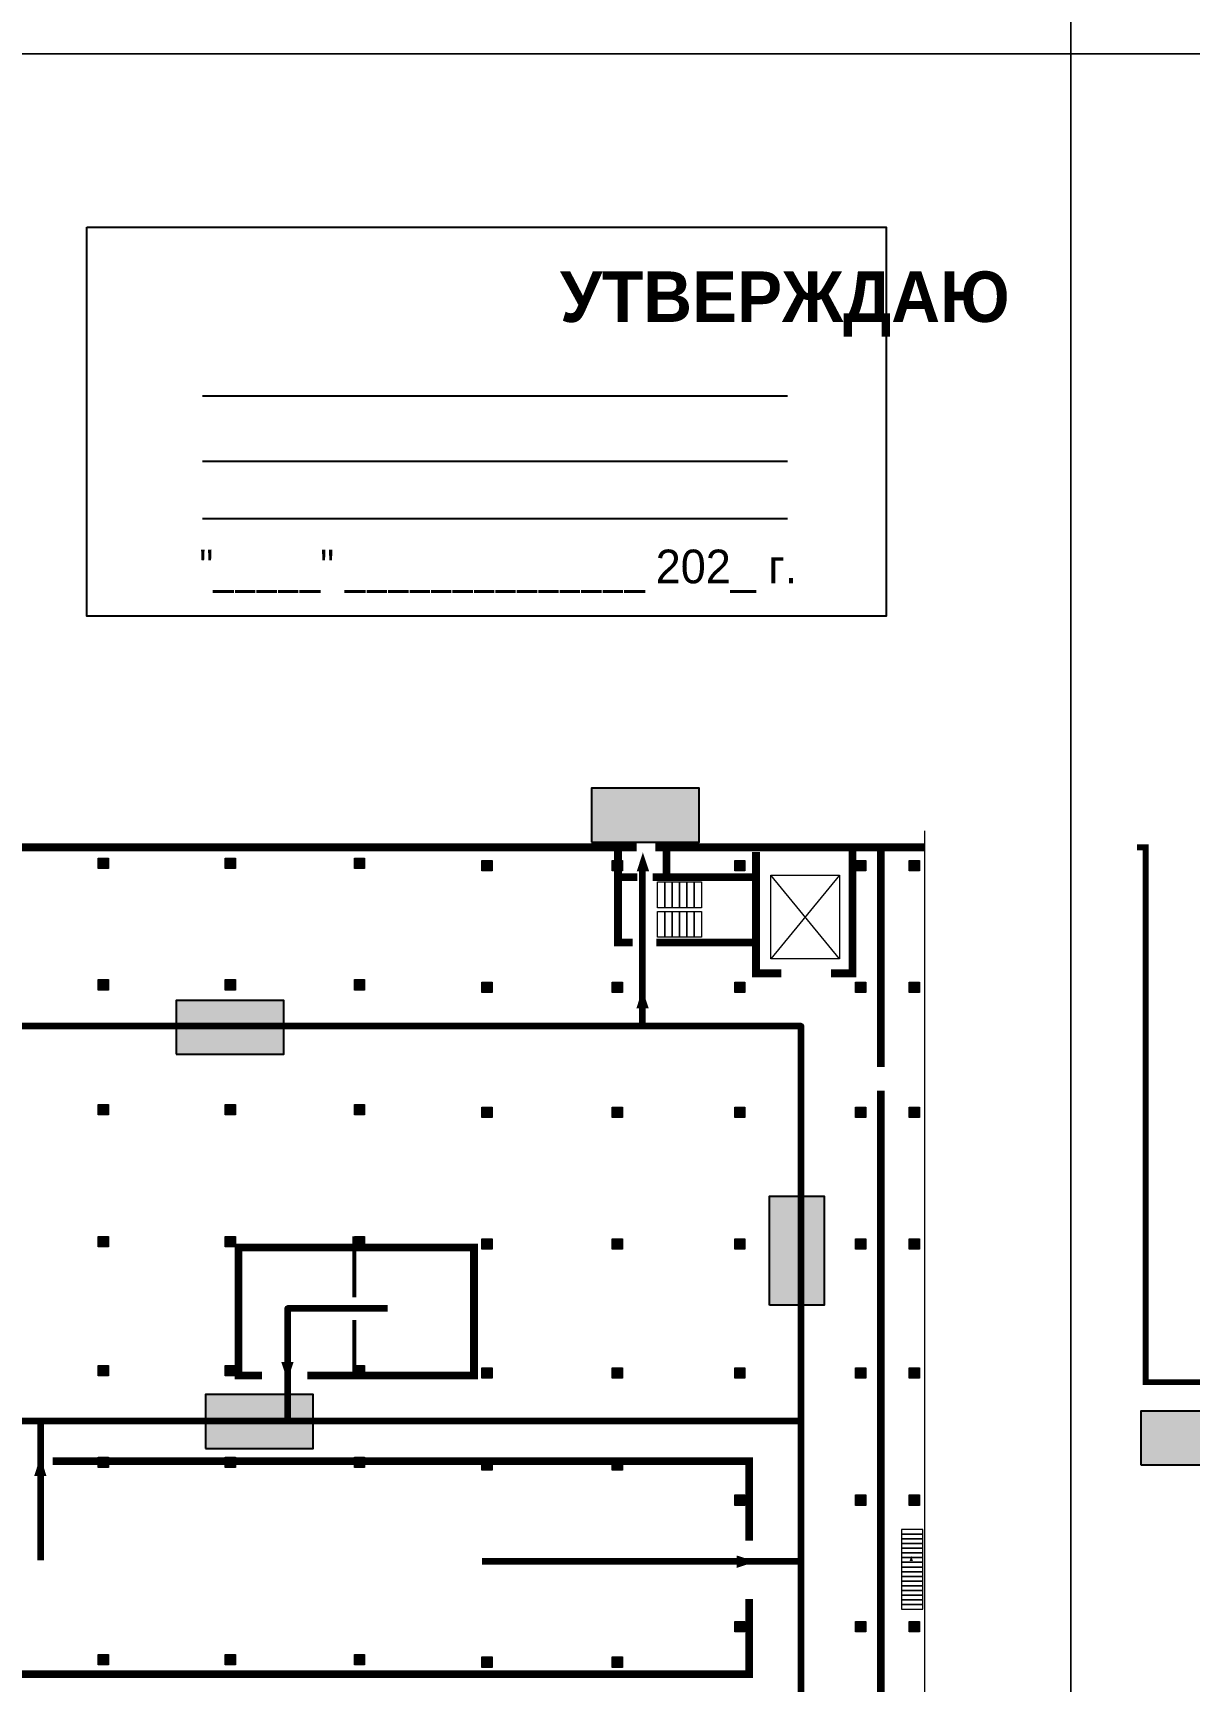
# Model space of a CAD drawing. Header units: millimetres. Extents: x 13810 to 67229, y 12374 to 21950.
# Drawn here: x 27153.3 to 27290.6, y 14354.1 to 14549.9 of the extents above; entities that cross this region are included whole.
import ezdxf

# ---------------------------------------------------------------- set-up
doc = ezdxf.new("R2010")
doc.units = ezdxf.units.MM
doc.layers.add('План_Штампы', color=7, linetype='Continuous')
doc.styles.add('обычный', font='arial.ttf')

# ---------------------------------------------------------------- blocks, each defined once
blk = doc.blocks.new('A$C32E8229D')
at = {"true_color": 0xffffff}
blk.add_hatch(color=7, dxfattribs=at).paths.add_polyline_path([(0, 0), (0, -8), (16, -8), (16, 0)])
h = blk.add_hatch(color=126)
h.paths.add_polyline_path([(0.2, -0.2), (15.8, -0.2), (15.8, -7.8), (0.2, -7.8)])
h.paths.add_polyline_path([(13.49, -2.05), (12.08, -2.05), (11.37, -2.63, 0.162397), (11.29, -2.84), (11.29, -3.63), (10.35, -3.63), (10.35, -4.05), (11.68, -4.05), (11.68, -3.48), (12.26, -4.28), (11.29, -5.1), (11.29, -6.78), (11.85, -6.78), (11.85, -5.44), (12.8, -4.64), (12.8, -5.94), (14.46, -5.94), (14.46, -5.39), (13.45, -5.39), (13.45, -3.97), (12.46, -2.59), (13.15, -2.59), (13.69, -3.34), (14.18, -3)], flags=16)
h.paths.add_polyline_path([(10.74, -1.82, 1), (11.8, -1.82, 1)], flags=16)
h.paths.add_polyline_path([(9.39, -3.59), (5.99, -3.59), (6.56, -3.03), (5.91, -3.03), (5.1, -3.83), (5.91, -4.64), (6.56, -4.64), (5.99, -4.09), (9.39, -4.09)], flags=16)
h.paths.add_polyline_path([(4.29, -1.08), (1.72, -1.08), (1.72, -6.6), (4.29, -6.6)], flags=16)
at = {"color": 126}
blk.add_lwpolyline([(16, -8), (0, -8), (0, 0), (16, 0)], close=True, dxfattribs=at)
blk = doc.blocks.new('A$C7B4425F7')
at = {"true_color": 0xffffff}
blk.add_hatch(color=7, dxfattribs=at).paths.add_polyline_path([(0, 0), (-16, 0), (-16, -8), (0, -8)])
h = blk.add_hatch(color=126)
h.paths.add_polyline_path([(-0.2, -0.2), (-15.8, -0.2), (-15.8, -7.8), (-0.2, -7.8)])
h.paths.add_polyline_path([(-11.76, -2.03), (-11.76, -3.66), (-11.17, -3.66, -0.568275), (-11.17, -6.18), (-12.58, -6.18), (-12.58, -2.03)], flags=16)
h.paths.add_polyline_path([(-13.33, -4.12, -0.495768), (-13.59, -6.18), (-15.03, -6.18), (-15.03, -2.03), (-13.59, -2.03, -0.487973)], flags=16)
h.paths.add_polyline_path([(-10.25, -2.03), (-9.48, -2.03), (-9.48, -6.18), (-10.25, -6.18)], flags=16)
h.paths.add_polyline_path([(-13.84, -3.69), (-14.24, -3.69), (-14.24, -3.03), (-13.9, -3.03, -0.692621)], flags=0)
h.paths.add_polyline_path([(-9.15, -2.03), (-8.4, -2.03), (-8.04, -3.07), (-7.68, -2.03), (-6.93, -2.03), (-7.64, -4.1), (-6.93, -6.18), (-7.68, -6.18), (-8.04, -5.14), (-8.4, -6.18), (-9.15, -6.18), (-8.44, -4.1)], flags=16)
h.paths.add_polyline_path([(-11.76, -4.46), (-11.42, -4.46, -0.692621), (-11.36, -5.12), (-11.76, -5.12)], flags=0)
h.paths.add_polyline_path([(-13.9, -5.2), (-14.24, -5.2), (-14.24, -4.55), (-13.84, -4.55, -0.708038)], flags=0)
edge = h.paths.add_edge_path(flags=16)
edge.add_ellipse((-5.51, -4.08), major_axis=(0, 2.05), ratio=0.586184, start_angle=0, end_angle=360)
edge = h.paths.add_edge_path(flags=0)
edge.add_ellipse((-5.51, -4.08), major_axis=(0, 1.14), ratio=0.454828, start_angle=0, end_angle=360)
h.paths.add_polyline_path([(-4.13, -4.96, 0.377264), (-3.48, -4.52, 0.0555), (-3.16, -2.03), (-1.66, -2.03), (-1.66, -4.96), (-0.96, -4.96), (-0.96, -7.01), (-1.75, -7.01), (-1.75, -6.18), (-3.3, -6.18), (-3.3, -7.02), (-4.13, -7.02)], flags=16)
h.paths.add_polyline_path([(-2.73, -2.91), (-2.28, -2.91), (-2.28, -4.96), (-3.05, -4.96, 0.079136)], flags=0)
at = {"color": 126}
blk.add_lwpolyline([(-16, -8), (0, -8), (0, 0), (-16, 0)], close=True, dxfattribs=at)

msp = doc.modelspace()

# ---------------------------------------------------------------- hatches: boundary and pattern name
at = {"lineweight": 0}
h = msp.add_hatch(color=256, dxfattribs=at)
h.dxf.hatch_style = 1
h.paths.add_polyline_path([(27161.02, 14451.9), (27161.02, 14450.67), (27162.24, 14450.67), (27162.24, 14451.9)])
h = msp.add_hatch(color=256, dxfattribs=at)
h.dxf.hatch_style = 1
h.paths.add_polyline_path([(27176.1, 14451.9), (27176.1, 14450.67), (27177.32, 14450.67), (27177.32, 14451.9)])
h = msp.add_hatch(color=256, dxfattribs=at)
h.dxf.hatch_style = 1
h.paths.add_polyline_path([(27191.46, 14451.9), (27191.46, 14450.67), (27192.68, 14450.67), (27192.68, 14451.9)])
h = msp.add_hatch(color=256, dxfattribs=at)
h.dxf.hatch_style = 1
h.paths.add_polyline_path([(27206.6, 14451.6), (27206.6, 14450.37), (27207.82, 14450.37), (27207.82, 14451.6)])
h = msp.add_hatch(color=256, dxfattribs=at)
h.dxf.hatch_style = 1
h.paths.add_polyline_path([(27222.09, 14451.6), (27222.09, 14450.37), (27223.31, 14450.37), (27223.31, 14451.6)])
h = msp.add_hatch(color=256, dxfattribs=at)
h.dxf.hatch_style = 1
h.paths.add_polyline_path([(27236.65, 14451.6), (27236.65, 14450.37), (27237.87, 14450.37), (27237.87, 14451.6)])
h = msp.add_hatch(color=256, dxfattribs=at)
h.dxf.hatch_style = 1
h.paths.add_polyline_path([(27251, 14451.6), (27251, 14450.37), (27252.22, 14450.37), (27252.22, 14451.6)])
h = msp.add_hatch(color=256, dxfattribs=at)
h.dxf.hatch_style = 1
h.paths.add_polyline_path([(27257.39, 14451.6), (27257.39, 14450.37), (27258.61, 14450.37), (27258.61, 14451.6)])
h = msp.add_hatch(color=256, dxfattribs=at)
h.dxf.hatch_style = 1
h.paths.add_polyline_path([(27161.02, 14437.45), (27161.02, 14436.22), (27162.24, 14436.22), (27162.24, 14437.45)])
h = msp.add_hatch(color=256, dxfattribs=at)
h.dxf.hatch_style = 1
h.paths.add_polyline_path([(27176.1, 14437.45), (27176.1, 14436.22), (27177.32, 14436.22), (27177.32, 14437.45)])
h = msp.add_hatch(color=256, dxfattribs=at)
h.dxf.hatch_style = 1
h.paths.add_polyline_path([(27191.46, 14437.45), (27191.46, 14436.22), (27192.68, 14436.22), (27192.68, 14437.45)])
h = msp.add_hatch(color=256, dxfattribs=at)
h.dxf.hatch_style = 1
h.paths.add_polyline_path([(27206.6, 14437.15), (27206.6, 14435.92), (27207.82, 14435.92), (27207.82, 14437.15)])
h = msp.add_hatch(color=256, dxfattribs=at)
h.dxf.hatch_style = 1
h.paths.add_polyline_path([(27222.09, 14437.15), (27222.09, 14435.92), (27223.31, 14435.92), (27223.31, 14437.15)])
h = msp.add_hatch(color=256, dxfattribs=at)
h.dxf.hatch_style = 1
h.paths.add_polyline_path([(27236.65, 14437.15), (27236.65, 14435.92), (27237.87, 14435.92), (27237.87, 14437.15)])
h = msp.add_hatch(color=256, dxfattribs=at)
h.dxf.hatch_style = 1
h.paths.add_polyline_path([(27251, 14437.15), (27251, 14435.92), (27252.22, 14435.92), (27252.22, 14437.15)])
h = msp.add_hatch(color=256, dxfattribs=at)
h.dxf.hatch_style = 1
h.paths.add_polyline_path([(27257.39, 14437.15), (27257.39, 14435.92), (27258.61, 14435.92), (27258.61, 14437.15)])
h = msp.add_hatch(color=256, dxfattribs=at)
h.dxf.hatch_style = 1
h.paths.add_polyline_path([(27161.02, 14422.61), (27161.02, 14421.38), (27162.24, 14421.38), (27162.24, 14422.61)])
h = msp.add_hatch(color=256, dxfattribs=at)
h.dxf.hatch_style = 1
h.paths.add_polyline_path([(27176.1, 14422.61), (27176.1, 14421.38), (27177.32, 14421.38), (27177.32, 14422.61)])
h = msp.add_hatch(color=256, dxfattribs=at)
h.dxf.hatch_style = 1
h.paths.add_polyline_path([(27191.46, 14422.61), (27191.46, 14421.38), (27192.68, 14421.38), (27192.68, 14422.61)])
h = msp.add_hatch(color=256, dxfattribs=at)
h.dxf.hatch_style = 1
h.paths.add_polyline_path([(27206.6, 14422.31), (27206.6, 14421.08), (27207.82, 14421.08), (27207.82, 14422.31)])
h = msp.add_hatch(color=256, dxfattribs=at)
h.dxf.hatch_style = 1
h.paths.add_polyline_path([(27222.09, 14422.31), (27222.09, 14421.08), (27223.31, 14421.08), (27223.31, 14422.31)])
h = msp.add_hatch(color=256, dxfattribs=at)
h.dxf.hatch_style = 1
h.paths.add_polyline_path([(27236.65, 14422.31), (27236.65, 14421.08), (27237.87, 14421.08), (27237.87, 14422.31)])
h = msp.add_hatch(color=256, dxfattribs=at)
h.dxf.hatch_style = 1
h.paths.add_polyline_path([(27251, 14422.31), (27251, 14421.08), (27252.22, 14421.08), (27252.22, 14422.31)])
h = msp.add_hatch(color=256, dxfattribs=at)
h.dxf.hatch_style = 1
h.paths.add_polyline_path([(27257.39, 14422.31), (27257.39, 14421.08), (27258.61, 14421.08), (27258.61, 14422.31)])
h = msp.add_hatch(color=256, dxfattribs=at)
h.dxf.hatch_style = 1
h.paths.add_polyline_path([(27161.02, 14406.94), (27161.02, 14405.71), (27162.24, 14405.71), (27162.24, 14406.94)])
h = msp.add_hatch(color=256, dxfattribs=at)
h.dxf.hatch_style = 1
h.paths.add_polyline_path([(27176.1, 14406.94), (27176.1, 14405.71), (27177.32, 14405.71), (27177.32, 14406.94)])
h = msp.add_hatch(color=256, dxfattribs=at)
h.dxf.hatch_style = 1
h.paths.add_polyline_path([(27191.46, 14406.94), (27191.46, 14405.71), (27192.68, 14405.71), (27192.68, 14406.94)])
h = msp.add_hatch(color=256, dxfattribs=at)
h.dxf.hatch_style = 1
h.paths.add_polyline_path([(27206.6, 14406.64), (27206.6, 14405.41), (27207.82, 14405.41), (27207.82, 14406.64)])
h = msp.add_hatch(color=256, dxfattribs=at)
h.dxf.hatch_style = 1
h.paths.add_polyline_path([(27222.09, 14406.64), (27222.09, 14405.41), (27223.31, 14405.41), (27223.31, 14406.64)])
h = msp.add_hatch(color=256, dxfattribs=at)
h.dxf.hatch_style = 1
h.paths.add_polyline_path([(27236.65, 14406.64), (27236.65, 14405.41), (27237.87, 14405.41), (27237.87, 14406.64)])
h = msp.add_hatch(color=256, dxfattribs=at)
h.dxf.hatch_style = 1
h.paths.add_polyline_path([(27251, 14406.64), (27251, 14405.41), (27252.22, 14405.41), (27252.22, 14406.64)])
h = msp.add_hatch(color=256, dxfattribs=at)
h.dxf.hatch_style = 1
h.paths.add_polyline_path([(27257.39, 14406.64), (27257.39, 14405.41), (27258.61, 14405.41), (27258.61, 14406.64)])
h = msp.add_hatch(color=256, dxfattribs=at)
h.dxf.hatch_style = 1
h.paths.add_polyline_path([(27161.02, 14391.62), (27161.02, 14390.39), (27162.24, 14390.39), (27162.24, 14391.62)])
h = msp.add_hatch(color=256, dxfattribs=at)
h.dxf.hatch_style = 1
h.paths.add_polyline_path([(27176.1, 14391.62), (27176.1, 14390.39), (27177.32, 14390.39), (27177.32, 14391.62)])
h = msp.add_hatch(color=256, dxfattribs=at)
h.dxf.hatch_style = 1
h.paths.add_polyline_path([(27191.46, 14391.62), (27191.46, 14390.39), (27192.68, 14390.39), (27192.68, 14391.62)])
h = msp.add_hatch(color=256, dxfattribs=at)
h.dxf.hatch_style = 1
h.paths.add_polyline_path([(27206.6, 14391.32), (27206.6, 14390.09), (27207.82, 14390.09), (27207.82, 14391.32)])
h = msp.add_hatch(color=256, dxfattribs=at)
h.dxf.hatch_style = 1
h.paths.add_polyline_path([(27222.09, 14391.32), (27222.09, 14390.09), (27223.31, 14390.09), (27223.31, 14391.32)])
h = msp.add_hatch(color=256, dxfattribs=at)
h.dxf.hatch_style = 1
h.paths.add_polyline_path([(27236.65, 14391.32), (27236.65, 14390.09), (27237.87, 14390.09), (27237.87, 14391.32)])
h = msp.add_hatch(color=256, dxfattribs=at)
h.dxf.hatch_style = 1
h.paths.add_polyline_path([(27251, 14391.32), (27251, 14390.09), (27252.22, 14390.09), (27252.22, 14391.32)])
h = msp.add_hatch(color=256, dxfattribs=at)
h.dxf.hatch_style = 1
h.paths.add_polyline_path([(27257.39, 14391.32), (27257.39, 14390.09), (27258.61, 14390.09), (27258.61, 14391.32)])
h = msp.add_hatch(color=256, dxfattribs=at)
h.dxf.hatch_style = 1
h.paths.add_polyline_path([(27161.02, 14380.7), (27161.02, 14379.47), (27162.24, 14379.47), (27162.24, 14380.7)])
h = msp.add_hatch(color=256, dxfattribs=at)
h.dxf.hatch_style = 1
h.paths.add_polyline_path([(27176.1, 14380.7), (27176.1, 14379.47), (27177.32, 14379.47), (27177.32, 14380.7)])
h = msp.add_hatch(color=256, dxfattribs=at)
h.dxf.hatch_style = 1
h.paths.add_polyline_path([(27191.46, 14380.7), (27191.46, 14379.47), (27192.68, 14379.47), (27192.68, 14380.7)])
h = msp.add_hatch(color=256, dxfattribs=at)
h.dxf.hatch_style = 1
h.paths.add_polyline_path([(27206.6, 14380.4), (27206.6, 14379.17), (27207.82, 14379.17), (27207.82, 14380.4)])
h = msp.add_hatch(color=256, dxfattribs=at)
h.dxf.hatch_style = 1
h.paths.add_polyline_path([(27222.09, 14380.4), (27222.09, 14379.17), (27223.31, 14379.17), (27223.31, 14380.4)])
h = msp.add_hatch(color=256, dxfattribs=at)
h.dxf.hatch_style = 1
h.paths.add_polyline_path([(27236.65, 14376.22), (27236.65, 14374.99), (27237.87, 14374.99), (27237.87, 14376.22)])
h = msp.add_hatch(color=256, dxfattribs=at)
h.dxf.hatch_style = 1
h.paths.add_polyline_path([(27251, 14376.22), (27251, 14374.99), (27252.22, 14374.99), (27252.22, 14376.22)])
h = msp.add_hatch(color=256, dxfattribs=at)
h.dxf.hatch_style = 1
h.paths.add_polyline_path([(27257.39, 14376.22), (27257.39, 14374.99), (27258.61, 14374.99), (27258.61, 14376.22)])
h = msp.add_hatch(color=256, dxfattribs=at)
h.dxf.hatch_style = 1
h.paths.add_polyline_path([(27236.65, 14361.18), (27236.65, 14359.95), (27237.87, 14359.95), (27237.87, 14361.18)])
h = msp.add_hatch(color=256, dxfattribs=at)
h.dxf.hatch_style = 1
h.paths.add_polyline_path([(27251, 14361.18), (27251, 14359.95), (27252.22, 14359.95), (27252.22, 14361.18)])
h = msp.add_hatch(color=256, dxfattribs=at)
h.dxf.hatch_style = 1
h.paths.add_polyline_path([(27257.39, 14361.18), (27257.39, 14359.95), (27258.61, 14359.95), (27258.61, 14361.18)])
h = msp.add_hatch(color=256, dxfattribs=at)
h.dxf.hatch_style = 1
h.paths.add_polyline_path([(27161.02, 14357.28), (27161.02, 14356.05), (27162.24, 14356.05), (27162.24, 14357.28)])
h = msp.add_hatch(color=256, dxfattribs=at)
h.dxf.hatch_style = 1
h.paths.add_polyline_path([(27176.1, 14357.28), (27176.1, 14356.05), (27177.32, 14356.05), (27177.32, 14357.28)])
h = msp.add_hatch(color=256, dxfattribs=at)
h.dxf.hatch_style = 1
h.paths.add_polyline_path([(27191.46, 14357.28), (27191.46, 14356.05), (27192.68, 14356.05), (27192.68, 14357.28)])
h = msp.add_hatch(color=256, dxfattribs=at)
h.dxf.hatch_style = 1
h.paths.add_polyline_path([(27206.6, 14356.97), (27206.6, 14355.74), (27207.82, 14355.74), (27207.82, 14356.97)])
h = msp.add_hatch(color=256, dxfattribs=at)
h.dxf.hatch_style = 1
h.paths.add_polyline_path([(27222.09, 14356.97), (27222.09, 14355.74), (27223.31, 14355.74), (27223.31, 14356.97)])

# ---------------------------------------------------------------- linework, layer by layer
at = {"color": 126, "lineweight": 0, "true_color": 0x008754}
for points in [[(26676.58, 14942.45), (27276.58, 14942.45), (27276.58, 14547.45), (26676.58, 14547.45)], [(27276.58, 14942.45), (27876.58, 14942.45), (27876.58, 14547.45), (27276.58, 14547.45)], [(26676.58, 14547.45), (27276.58, 14547.45), (27276.58, 14152.45), (26676.58, 14152.45)], [(27276.58, 14547.45), (27876.58, 14547.45), (27876.58, 14152.45), (27276.58, 14152.45)]]:
    msp.add_lwpolyline(points, close=True, dxfattribs=at)
msp.add_lwpolyline([(27159.66, 14526.86), (27254.67, 14526.86), (27254.67, 14480.65), (27159.66, 14480.65)], close=True)
for points in [[(27173.42, 14506.81), (27242.94, 14506.81)], [(27173.42, 14499.05), (27242.94, 14499.05)], [(27173.42, 14492.26), (27242.94, 14492.26)]]:
    msp.add_lwpolyline(points)
at = {"lineweight": 0}
for points, const_width in [([(27224.54, 14441.86), (27222.78, 14441.86), (27222.78, 14453.56), (27222.78, 14449.62), (27225.07, 14449.62)], 0.924), ([(27082.18, 14453.18), (27225.02, 14453.18)], 0.924), ([(27227.23, 14453.18), (27259.2, 14453.18)], 0.924), ([(27242.21, 14438.2), (27239.18, 14438.2), (27239.18, 14452.63), (27239.18, 14441.86), (27227.33, 14441.86)], 0.924), ([(27228.55, 14449.62), (27228.55, 14453.04)], 0.924), ([(27248.08, 14438.2), (27250.64, 14438.2), (27250.64, 14453.18)], 0.924), ([(27254.02, 14453.18), (27254.02, 14427.09)], 0.924), ([(27295.5, 14386.85), (27295.5, 14389.63), (27314.04, 14389.63), (27285.48, 14389.63), (27285.48, 14453.18), (27284.45, 14453.18)], 0.693), ([(27226.91, 14449.62), (27239.05, 14449.62)], 0.924), ([(27254.02, 14424.28), (27254.02, 14282.49)], 0.924), ([(27191.46, 14399.69), (27191.46, 14406.94)], 0.462), ([(27185.85, 14390.42), (27205.67, 14390.42), (27205.67, 14405.63), (27177.7, 14405.63), (27177.7, 14390.42), (27180.49, 14390.42)], 0.924), ([(27191.46, 14390.42), (27191.46, 14397)], 0.462), ([(27155.61, 14380.23), (27238.37, 14380.23), (27238.37, 14370.81)], 0.924), ([(27238.37, 14363.85), (27238.37, 14354.94), (27145.9, 14354.94), (27145.9, 14357.97)], 0.924)]:
    msp.add_lwpolyline(points, dxfattribs=dict(at, const_width=const_width))
for points in [[(27259.2, 14455.12), (27259.2, 14277.53)], [(27249.1, 14449.87), (27240.93, 14439.91)], [(27249.1, 14439.91), (27240.93, 14449.87)]]:
    msp.add_lwpolyline(points, dxfattribs=at)
for points in [[(27162.24, 14450.67), (27161.02, 14450.67), (27161.02, 14451.9), (27162.24, 14451.9)], [(27177.32, 14450.67), (27176.1, 14450.67), (27176.1, 14451.9), (27177.32, 14451.9)], [(27192.68, 14450.67), (27191.46, 14450.67), (27191.46, 14451.9), (27192.68, 14451.9)], [(27207.82, 14450.37), (27206.6, 14450.37), (27206.6, 14451.6), (27207.82, 14451.6)], [(27223.31, 14450.37), (27222.09, 14450.37), (27222.09, 14451.6), (27223.31, 14451.6)], [(27237.87, 14450.37), (27236.65, 14450.37), (27236.65, 14451.6), (27237.87, 14451.6)], [(27249.1, 14439.91), (27240.93, 14439.91), (27240.93, 14449.87), (27249.1, 14449.87)], [(27252.22, 14450.37), (27251, 14450.37), (27251, 14451.6), (27252.22, 14451.6)], [(27258.61, 14450.37), (27257.39, 14450.37), (27257.39, 14451.6), (27258.61, 14451.6)], [(27228.36, 14445.99), (27227.49, 14445.99), (27227.49, 14449.07), (27228.36, 14449.07)], [(27229.23, 14445.99), (27228.36, 14445.99), (27228.36, 14449.07), (27229.23, 14449.07)], [(27230.1, 14445.99), (27229.23, 14445.99), (27229.23, 14449.07), (27230.1, 14449.07)], [(27230.98, 14445.99), (27230.1, 14445.99), (27230.1, 14449.07), (27230.98, 14449.07)], [(27231.85, 14445.99), (27230.98, 14445.99), (27230.98, 14449.07), (27231.85, 14449.07)], [(27232.72, 14445.99), (27231.85, 14445.99), (27231.85, 14449.07), (27232.72, 14449.07)], [(27228.36, 14442.48), (27227.49, 14442.48), (27227.49, 14445.56), (27228.36, 14445.56)], [(27229.23, 14442.48), (27228.36, 14442.48), (27228.36, 14445.56), (27229.23, 14445.56)], [(27230.1, 14442.48), (27229.23, 14442.48), (27229.23, 14445.56), (27230.1, 14445.56)], [(27230.98, 14442.48), (27230.1, 14442.48), (27230.1, 14445.56), (27230.98, 14445.56)], [(27231.85, 14442.48), (27230.98, 14442.48), (27230.98, 14445.56), (27231.85, 14445.56)], [(27232.72, 14442.48), (27231.85, 14442.48), (27231.85, 14445.56), (27232.72, 14445.56)], [(27162.24, 14436.22), (27161.02, 14436.22), (27161.02, 14437.45), (27162.24, 14437.45)], [(27177.32, 14436.22), (27176.1, 14436.22), (27176.1, 14437.45), (27177.32, 14437.45)], [(27192.68, 14436.22), (27191.46, 14436.22), (27191.46, 14437.45), (27192.68, 14437.45)], [(27207.82, 14435.92), (27206.6, 14435.92), (27206.6, 14437.15), (27207.82, 14437.15)], [(27223.31, 14435.92), (27222.09, 14435.92), (27222.09, 14437.15), (27223.31, 14437.15)], [(27237.87, 14435.92), (27236.65, 14435.92), (27236.65, 14437.15), (27237.87, 14437.15)], [(27252.22, 14435.92), (27251, 14435.92), (27251, 14437.15), (27252.22, 14437.15)], [(27258.61, 14435.92), (27257.39, 14435.92), (27257.39, 14437.15), (27258.61, 14437.15)], [(27162.24, 14421.38), (27161.02, 14421.38), (27161.02, 14422.61), (27162.24, 14422.61)], [(27177.32, 14421.38), (27176.1, 14421.38), (27176.1, 14422.61), (27177.32, 14422.61)], [(27192.68, 14421.38), (27191.46, 14421.38), (27191.46, 14422.61), (27192.68, 14422.61)], [(27207.82, 14421.08), (27206.6, 14421.08), (27206.6, 14422.31), (27207.82, 14422.31)], [(27223.31, 14421.08), (27222.09, 14421.08), (27222.09, 14422.31), (27223.31, 14422.31)], [(27237.87, 14421.08), (27236.65, 14421.08), (27236.65, 14422.31), (27237.87, 14422.31)], [(27252.22, 14421.08), (27251, 14421.08), (27251, 14422.31), (27252.22, 14422.31)], [(27258.61, 14421.08), (27257.39, 14421.08), (27257.39, 14422.31), (27258.61, 14422.31)], [(27162.24, 14405.71), (27161.02, 14405.71), (27161.02, 14406.94), (27162.24, 14406.94)], [(27177.32, 14405.71), (27176.1, 14405.71), (27176.1, 14406.94), (27177.32, 14406.94)], [(27192.68, 14405.71), (27191.46, 14405.71), (27191.46, 14406.94), (27192.68, 14406.94)], [(27207.82, 14405.41), (27206.6, 14405.41), (27206.6, 14406.64), (27207.82, 14406.64)], [(27223.31, 14405.41), (27222.09, 14405.41), (27222.09, 14406.64), (27223.31, 14406.64)], [(27237.87, 14405.41), (27236.65, 14405.41), (27236.65, 14406.64), (27237.87, 14406.64)], [(27252.22, 14405.41), (27251, 14405.41), (27251, 14406.64), (27252.22, 14406.64)], [(27258.61, 14405.41), (27257.39, 14405.41), (27257.39, 14406.64), (27258.61, 14406.64)], [(27162.24, 14390.39), (27161.02, 14390.39), (27161.02, 14391.62), (27162.24, 14391.62)], [(27177.32, 14390.39), (27176.1, 14390.39), (27176.1, 14391.62), (27177.32, 14391.62)], [(27192.68, 14390.39), (27191.46, 14390.39), (27191.46, 14391.62), (27192.68, 14391.62)], [(27207.82, 14390.09), (27206.6, 14390.09), (27206.6, 14391.32), (27207.82, 14391.32)], [(27223.31, 14390.09), (27222.09, 14390.09), (27222.09, 14391.32), (27223.31, 14391.32)], [(27237.87, 14390.09), (27236.65, 14390.09), (27236.65, 14391.32), (27237.87, 14391.32)], [(27252.22, 14390.09), (27251, 14390.09), (27251, 14391.32), (27252.22, 14391.32)], [(27258.61, 14390.09), (27257.39, 14390.09), (27257.39, 14391.32), (27258.61, 14391.32)], [(27162.24, 14379.47), (27161.02, 14379.47), (27161.02, 14380.7), (27162.24, 14380.7)], [(27177.32, 14379.47), (27176.1, 14379.47), (27176.1, 14380.7), (27177.32, 14380.7)], [(27192.68, 14379.47), (27191.46, 14379.47), (27191.46, 14380.7), (27192.68, 14380.7)], [(27207.82, 14379.17), (27206.6, 14379.17), (27206.6, 14380.4), (27207.82, 14380.4)], [(27223.31, 14379.17), (27222.09, 14379.17), (27222.09, 14380.4), (27223.31, 14380.4)], [(27237.87, 14374.99), (27236.65, 14374.99), (27236.65, 14376.22), (27237.87, 14376.22)], [(27252.22, 14374.99), (27251, 14374.99), (27251, 14376.22), (27252.22, 14376.22)], [(27258.61, 14374.99), (27257.39, 14374.99), (27257.39, 14376.22), (27258.61, 14376.22)], [(27258.99, 14372.12), (27256.49, 14372.12), (27256.49, 14371.56), (27258.99, 14371.56)], [(27258.99, 14371.56), (27256.49, 14371.56), (27256.49, 14371), (27258.99, 14371)], [(27258.99, 14371), (27256.49, 14371), (27256.49, 14370.45), (27258.99, 14370.45)], [(27258.99, 14370.45), (27256.49, 14370.45), (27256.49, 14369.89), (27258.99, 14369.89)], [(27258.99, 14369.89), (27256.49, 14369.89), (27256.49, 14369.33), (27258.99, 14369.33)], [(27258.99, 14369.33), (27256.49, 14369.33), (27256.49, 14368.78), (27258.99, 14368.78)], [(27258.99, 14368.78), (27256.49, 14368.78), (27256.49, 14368.22), (27258.99, 14368.22)], [(27258.99, 14368.22), (27256.49, 14368.22), (27256.49, 14367.66), (27258.99, 14367.66)], [(27258.99, 14367.66), (27256.49, 14367.66), (27256.49, 14367.1), (27258.99, 14367.1)], [(27258.99, 14367.1), (27256.49, 14367.1), (27256.49, 14366.55), (27258.99, 14366.55)], [(27258.99, 14366.55), (27256.49, 14366.55), (27256.49, 14365.99), (27258.99, 14365.99)], [(27258.99, 14365.99), (27256.49, 14365.99), (27256.49, 14365.43), (27258.99, 14365.43)], [(27258.99, 14365.43), (27256.49, 14365.43), (27256.49, 14364.87), (27258.99, 14364.87)], [(27258.99, 14364.87), (27256.49, 14364.87), (27256.49, 14364.32), (27258.99, 14364.32)], [(27258.99, 14364.32), (27256.49, 14364.32), (27256.49, 14363.76), (27258.99, 14363.76)], [(27258.99, 14363.76), (27256.49, 14363.76), (27256.49, 14363.2), (27258.99, 14363.2)], [(27258.99, 14363.2), (27256.49, 14363.2), (27256.49, 14362.64), (27258.99, 14362.64)], [(27237.87, 14359.95), (27236.65, 14359.95), (27236.65, 14361.18), (27237.87, 14361.18)], [(27252.22, 14359.95), (27251, 14359.95), (27251, 14361.18), (27252.22, 14361.18)], [(27258.61, 14359.95), (27257.39, 14359.95), (27257.39, 14361.18), (27258.61, 14361.18)], [(27162.24, 14356.05), (27161.02, 14356.05), (27161.02, 14357.28), (27162.24, 14357.28)], [(27177.32, 14356.05), (27176.1, 14356.05), (27176.1, 14357.28), (27177.32, 14357.28)], [(27192.68, 14356.05), (27191.46, 14356.05), (27191.46, 14357.28), (27192.68, 14357.28)], [(27207.82, 14355.74), (27206.6, 14355.74), (27206.6, 14356.97), (27207.82, 14356.97)], [(27223.31, 14355.74), (27222.09, 14355.74), (27222.09, 14356.97), (27223.31, 14356.97)]]:
    msp.add_lwpolyline(points, close=True, dxfattribs=at)
at = {"color": 126, "lineweight": 100, "true_color": 0x008754}
for points in [[(27225.68, 14431.93), (26784.21, 14431.93), (26784.21, 14450.26)], [(27244.57, 14286.07), (27244.57, 14431.93), (27225.68, 14431.93), (27225.68, 14450.92)], [(27195.41, 14398.37), (27183.51, 14398.37), (27183.51, 14385.01)], [(27244.57, 14385.01), (26784.21, 14385.01)], [(27154.15, 14385.01), (27154.15, 14368.49)], [(27244.57, 14368.3), (27206.63, 14368.3)]]:
    msp.add_lwpolyline(points, dxfattribs=at)
at = {"layer": 'План_Штампы', "color": 126, "true_color": 0x008754}
for points in [[(27226.49, 14450.31), (27225.01, 14450.31), (27225.74, 14452.57)], [(27226.44, 14434.03), (27224.97, 14434.03), (27225.69, 14436.3)], [(27182.77, 14392.04), (27184.24, 14392.04), (27183.51, 14389.78)], [(27154.88, 14378.47), (27153.41, 14378.47), (27154.14, 14380.73)], [(27236.9, 14367.56), (27236.9, 14369.03), (27239.16, 14368.3)]]:
    msp.add_solid(points, dxfattribs=at)
at = {"layer": 'План_Штампы'}
msp.add_solid([(27257.84, 14368.37), (27257.44, 14368.37), (27257.63, 14368.99)], dxfattribs=at)

# ---------------------------------------------------------------- block references
at = {"layer": 'План_Штампы', "xscale": 0.8, "yscale": 0.8, "zscale": 0.8}
for p in [(27232.43, 14460.19), (27297.7, 14386.19)]:
    msp.add_blockref('A$C7B4425F7', p, dxfattribs=at)
at = {"layer": 'План_Штампы', "color": 126, "true_color": 0x008754, "xscale": -0.8, "yscale": 0.8, "zscale": 0.8}
for p in [(27183.08, 14434.98), (27186.55, 14388.15)]:
    msp.add_blockref('A$C32E8229D', p, dxfattribs=at)
at = {"layer": 'План_Штампы', "color": 126, "true_color": 0x008754, "xscale": 0.8100087101568005, "yscale": 0.8100087101568005, "zscale": 0.8100087101568005, "rotation": 269.9978653237144}
msp.add_blockref('A$C32E8229D', (27247.28, 14411.73), dxfattribs=at)

# ---------------------------------------------------------------- texts
at = {"lineweight": 0, "attachment_point": 5, "style": 'обычный'}
for s, insert, char_height, width in [('\\pi-18,l18,t18;{\\fProxima Nova Rg|b1|i0|c204|p2;УТВЕРЖДАЮ\\H1.1997x; }', (27242.61, 14517.73), 6, 126.6484), ('{\\fArial Narrow|b0|i0|c204|p34;"_____" ______________ \\fProxima Nova Rg|b0|i0|c204|p2;202_ г. }', (27208.57, 14485.97), 4, 78.6503)]:
    msp.add_mtext(s, dxfattribs=dict(at, insert=insert, char_height=char_height, width=width))

doc.saveas('drawing.dxf')
